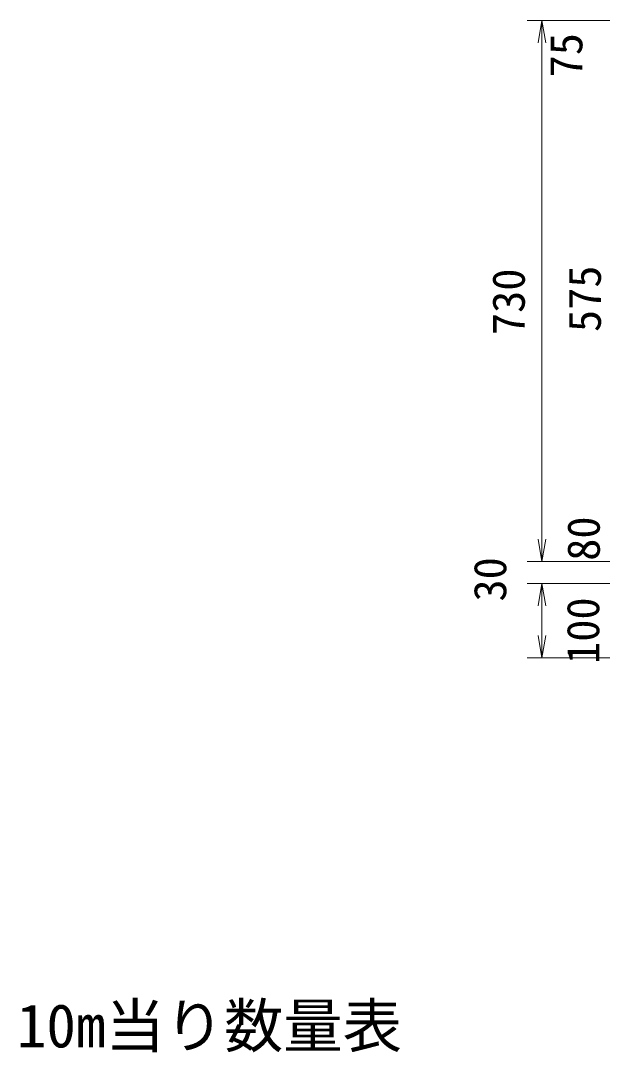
# Model space of a CAD drawing. Units: millimetres, scale not verified. Extents: x 0 to 84100, y 0 to 59400.
# Drawn here: x 11432 to 15357, y 8481 to 15445 of the extents above; entities that cross this region are included whole.
import ezdxf
from ezdxf.enums import TextEntityAlignment as Align

# ---------------------------------------------------------------- set-up
doc = ezdxf.new("R2010")
doc.units = ezdxf.units.MM
doc.header["$LTSCALE"] = 100
doc.layers.add('D-MTR（材料表タイトル）', color=7, linetype='Continuous')
doc.layers.add('D-STR-DIM（寸法）', color=7, linetype='Continuous', lineweight=18)
doc.styles.add('ＭＳ ゴシック', font='')
doc.styles.get('ＭＳ ゴシック').set_extended_font_data('MS Gothic')

msp = doc.modelspace()

# ---------------------------------------------------------------- linework, layer by layer
at = {"layer": 'D-STR-DIM（寸法）'}
for p, q in [((16097.7, 15444.7), (14849.4, 15444.7)), ((14924.4, 15294.7), (14949.4, 15444.7)), ((14949.4, 15444.7), (14974.4, 15294.7)), ((14949.4, 15444.7), (14949.4, 15294.7)), ((14949.4, 15294.7), (14949.4, 11944.7)), ((14949.4, 11944.7), (14949.4, 12094.7)), ((14949.4, 11794.7), (14924.4, 11944.7)), ((14949.4, 11794.7), (14924.4, 11944.7)), ((14974.4, 11944.7), (14949.4, 11794.7)), ((14949.4, 11794.7), (14949.4, 11944.7)), ((14974.4, 11944.7), (14949.4, 11794.7)), ((14949.4, 11794.7), (14949.4, 11944.7)), ((16722.7, 11794.7), (14849.4, 11794.7)), ((16722.7, 11794.7), (14849.4, 11794.7)), ((16222.7, 11644.7), (14849.4, 11644.7)), ((16267.7, 11644.7), (14849.4, 11644.7)), ((14924.4, 11494.7), (14949.4, 11644.7)), ((14924.4, 11494.7), (14949.4, 11644.7)), ((14949.4, 11644.7), (14974.4, 11494.7)), ((14949.4, 11644.7), (14949.4, 11494.7)), ((14949.4, 11644.7), (14974.4, 11494.7)), ((14949.4, 11644.7), (14949.4, 11494.7)), ((14949.4, 11494.7), (14949.4, 11344.7)), ((14949.4, 11494.7), (14949.4, 11294.7)), ((14949.4, 11144.7), (14924.4, 11294.7)), ((14974.4, 11294.7), (14949.4, 11144.7)), ((14949.4, 11144.7), (14949.4, 11294.7)), ((16222.7, 11144.7), (14849.4, 11144.7))]:
    msp.add_line(p, q, dxfattribs=at)

# ---------------------------------------------------------------- texts
at = {"layer": 'D-MTR（材料表タイトル）', "style": 'ＭＳ ゴシック'}
msp.add_text('10m当り数量表', height=293.3, dxfattribs=at).set_placement((11405.6, 8426.2), align=Align.BOTTOM_LEFT)
at = {"layer": 'D-STR-DIM（寸法）', "style": 'ＭＳ ゴシック'}
for s, p in [('75', (15287.9, 15061.5)), ('730', (14899.4, 13322.7)), ('575', (15412.9, 13342.8)), ('80', (15405.2, 11799)), ('30', (14774.4, 11524)), ('100', (15401.8, 11103.1))]:
    msp.add_text(s, height=219.9, rotation=90, dxfattribs=at).set_placement(p, align=Align.BOTTOM_LEFT)

doc.saveas('drawing.dxf')
